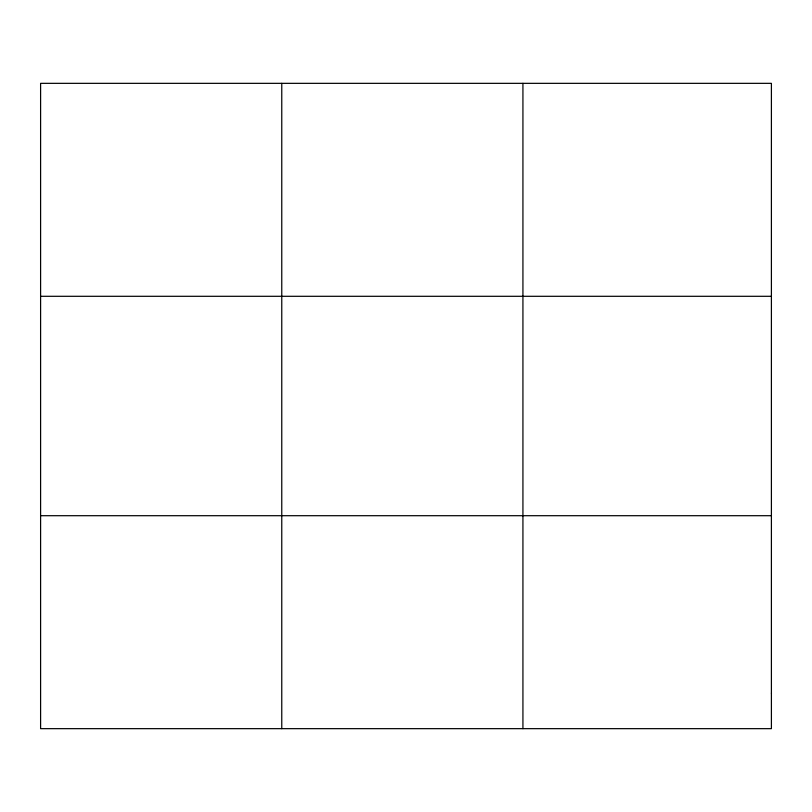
<?xml version="1.0" encoding="UTF-8"?>
<svg xmlns="http://www.w3.org/2000/svg" width="812" height="812" viewBox="0 0 812 812"><rect width="100%" height="100%" fill="white"/><g stroke="black" fill="none" stroke-linecap="round" stroke-linejoin="round"><path stroke-width="1.22" d="M281.764 83.342L281.764 728.658M522.928 83.342L522.928 728.658M40.6 296.299L771.4 296.299M40.6 515.701L771.4 515.701M771.4 693.164L771.4 728.658L40.6 728.658L40.6 83.342L771.4 83.342L771.4 693.164"/></g></svg>
